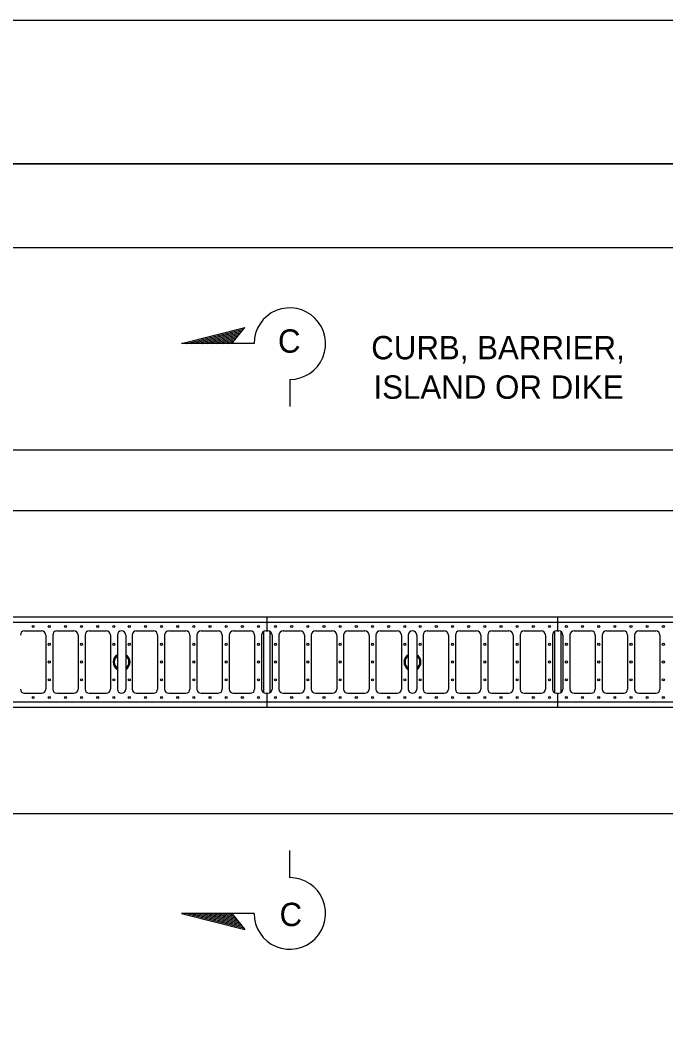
# Model space of a CAD drawing. Extents: x -893 to 867, y -474 to 712.
# Drawn here: x -517.9 to -324.6, y 406.9 to 712 of the extents above; entities that cross this region are included whole.
import ezdxf

# ---------------------------------------------------------------- set-up
doc = ezdxf.new("R2010")
doc.units = 0
for name, color, linetype in [('10 Sheet Format', 7, 'Continuous'), ('22 Misc Cnst Det', 7, 'Continuous'), ('57 Undefined', 7, 'Continuous'), ('60 Nongeo Data', 7, 'Continuous')]:
    doc.layers.add(name, color=color, linetype=linetype)

msp = doc.modelspace()

# ---------------------------------------------------------------- linework, layer by layer
at = {"layer": '10 Sheet Format'}
for p, q in [((-863.42, 668.96), (836.58, 668.96)), ((-813.45, 643.96), (811.54, 643.96))]:
    msp.add_line(p, q, dxfattribs=at)
for points in [[(-893.46, -474.04), (866.54, -474.04), (866.54, 711.96), (-893.46, 711.96)], [(-863.42, -431.04), (836.58, -431.04), (836.58, 668.96), (-863.42, 668.96)]]:
    msp.add_lwpolyline(points, close=True, dxfattribs=at)
at = {"layer": '22 Misc Cnst Det'}
for p, q in [((-469.62, 615.12), (-450.67, 619.95)), ((-468.06, 615.12), (-451.07, 619.45)), ((-454.58, 615.12), (-450.67, 619.95)), ((-466.5, 615.12), (-451.48, 618.95)), ((-464.94, 615.12), (-451.88, 618.45)), ((-463.39, 615.12), (-452.29, 617.95)), ((-461.83, 615.12), (-452.7, 617.45)), ((-460.27, 615.12), (-453.1, 616.95)), ((-458.71, 615.12), (-453.51, 616.45)), ((-447.91, 615.12), (-469.62, 615.12)), ((-457.15, 615.12), (-453.91, 615.95)), ((-455.59, 615.12), (-454.32, 615.45)), ((-437.2, 604.41), (-437.2, 596.25)), ((-437.2, 455.15), (-437.2, 463.3)), ((-469.62, 444.44), (-450.67, 439.6)), ((-447.91, 444.44), (-469.62, 444.44)), ((-468.06, 444.44), (-451.07, 440.1)), ((-466.5, 444.44), (-451.48, 440.6)), ((-464.94, 444.44), (-451.88, 441.11)), ((-463.39, 444.44), (-452.29, 441.61)), ((-461.83, 444.44), (-452.7, 442.11)), ((-460.27, 444.44), (-453.1, 442.61)), ((-458.71, 444.44), (-453.51, 443.11)), ((-457.15, 444.44), (-453.91, 443.61)), ((-455.59, 444.44), (-454.32, 444.11)), ((-454.58, 444.44), (-450.67, 439.6))]:
    msp.add_line(p, q, dxfattribs=at)
for centre, start, end in [((-437.2, 615.12), 269.9995, 180), ((-437.2, 444.44), 180, 90.0005)]:
    msp.add_arc(centre, 10.72, start, end, dxfattribs=at)
at = {"layer": '60 Nongeo Data'}
for p, q in [((-788.96, 583.28), (-123.43, 583.28)), ((-788.96, 565.13), (-123.43, 565.13)), ((-705.46, 533.24), (-123.43, 533.24)), ((-531.22, 531.65), (-444.1, 531.65)), ((-444.1, 533.24), (-444.1, 529.11)), ((-444.1, 531.65), (-356.98, 531.65)), ((-356.98, 533.24), (-356.98, 529.11)), ((-356.98, 531.65), (-269.86, 531.65)), ((-516.62, 529.11), (-511.54, 529.11)), ((-510.27, 527.84), (-510.27, 511.65)), ((-508.21, 527.84), (-508.21, 511.65)), ((-506.94, 529.11), (-501.86, 529.11)), ((-500.59, 527.84), (-500.59, 511.65)), ((-498.53, 527.84), (-498.53, 511.65)), ((-497.26, 529.11), (-492.18, 529.11)), ((-490.91, 527.84), (-490.91, 511.65)), ((-488.85, 527.84), (-488.85, 511.65)), ((-486.31, 527.84), (-486.31, 511.65)), ((-484.41, 527.84), (-484.41, 511.65)), ((-483.14, 529.11), (-478.06, 529.11)), ((-476.79, 527.84), (-476.79, 511.65)), ((-474.73, 527.84), (-474.73, 511.65)), ((-473.46, 529.11), (-468.38, 529.11)), ((-467.11, 527.84), (-467.11, 511.65)), ((-465.05, 527.84), (-465.05, 511.65)), ((-463.78, 529.11), (-458.7, 529.11)), ((-457.43, 527.84), (-457.43, 511.65)), ((-455.37, 527.84), (-455.37, 511.65)), ((-454.1, 529.11), (-449.02, 529.11)), ((-447.75, 527.84), (-447.75, 511.65)), ((-445.69, 527.84), (-445.69, 511.65)), ((-445.05, 528.94), (-445.05, 510.56)), ((-444.42, 529.11), (-444.1, 529.11)), ((-444.1, 529.11), (-443.78, 529.11)), ((-443.15, 528.94), (-443.15, 510.56)), ((-442.51, 527.84), (-442.51, 511.65)), ((-440.45, 527.84), (-440.45, 511.65)), ((-439.18, 529.11), (-434.1, 529.11)), ((-432.83, 527.84), (-432.83, 511.65)), ((-430.77, 527.84), (-430.77, 511.65)), ((-429.5, 529.11), (-424.42, 529.11)), ((-423.15, 527.84), (-423.15, 511.65)), ((-421.09, 527.84), (-421.09, 511.65)), ((-419.82, 529.11), (-414.74, 529.11)), ((-413.47, 527.84), (-413.47, 511.65)), ((-411.41, 527.84), (-411.41, 511.65)), ((-410.14, 529.11), (-405.06, 529.11)), ((-403.79, 527.84), (-403.79, 511.65)), ((-401.73, 527.84), (-401.73, 511.65)), ((-399.19, 527.84), (-399.19, 511.65)), ((-397.29, 527.84), (-397.29, 511.65)), ((-396.02, 529.11), (-390.94, 529.11)), ((-389.67, 527.84), (-389.67, 511.65)), ((-387.61, 527.84), (-387.61, 511.65)), ((-386.34, 529.11), (-381.26, 529.11)), ((-379.99, 527.84), (-379.99, 511.65)), ((-377.93, 527.84), (-377.93, 511.65)), ((-376.66, 529.11), (-371.58, 529.11)), ((-370.31, 527.84), (-370.31, 511.65)), ((-368.25, 527.84), (-368.25, 511.65)), ((-366.98, 529.11), (-361.9, 529.11)), ((-360.63, 527.84), (-360.63, 511.65)), ((-358.57, 527.84), (-358.57, 511.65)), ((-357.93, 528.94), (-357.93, 510.56)), ((-357.3, 529.11), (-356.98, 529.11)), ((-356.98, 529.11), (-356.66, 529.11)), ((-356.03, 528.94), (-356.03, 510.56)), ((-355.39, 527.84), (-355.39, 511.65)), ((-353.33, 527.84), (-353.33, 511.65)), ((-352.06, 529.11), (-346.98, 529.11)), ((-345.71, 527.84), (-345.71, 511.65)), ((-343.65, 527.84), (-343.65, 511.65)), ((-342.38, 529.11), (-337.3, 529.11)), ((-336.03, 527.84), (-336.03, 511.65)), ((-333.97, 527.84), (-333.97, 511.65)), ((-332.7, 529.11), (-327.62, 529.11)), ((-326.35, 527.84), (-326.35, 511.65)), ((-516.62, 510.38), (-511.54, 510.38)), ((-506.94, 510.38), (-501.86, 510.38)), ((-497.26, 510.38), (-492.18, 510.38)), ((-483.14, 510.38), (-478.06, 510.38)), ((-473.46, 510.38), (-468.38, 510.38)), ((-463.78, 510.38), (-458.7, 510.38)), ((-454.1, 510.38), (-449.02, 510.38)), ((-444.42, 510.38), (-444.1, 510.38)), ((-444.1, 510.38), (-444.1, 506.26)), ((-444.1, 510.38), (-443.78, 510.38)), ((-439.18, 510.38), (-434.1, 510.38)), ((-429.5, 510.38), (-424.42, 510.38)), ((-419.82, 510.38), (-414.74, 510.38)), ((-410.14, 510.38), (-405.06, 510.38)), ((-396.02, 510.38), (-390.94, 510.38)), ((-386.34, 510.38), (-381.26, 510.38)), ((-376.66, 510.38), (-371.58, 510.38)), ((-366.98, 510.38), (-361.9, 510.38)), ((-357.3, 510.38), (-356.98, 510.38)), ((-356.98, 510.38), (-356.98, 506.26)), ((-356.98, 510.38), (-356.66, 510.38)), ((-352.06, 510.38), (-346.98, 510.38)), ((-342.38, 510.38), (-337.3, 510.38)), ((-332.7, 510.38), (-327.62, 510.38)), ((-531.22, 507.85), (-444.1, 507.85)), ((-444.1, 507.85), (-356.98, 507.85)), ((-356.98, 507.85), (-269.86, 507.85)), ((-705.46, 506.26), (-123.43, 506.26)), ((-728.46, 474.37), (-123.43, 474.37))]:
    msp.add_line(p, q, dxfattribs=at)
for centre in [(-514.08, 530.38), (-509.24, 530.38), (-504.4, 530.38), (-499.56, 530.38), (-494.72, 530.38), (-489.88, 530.38), (-485.28, 530.38), (-480.44, 530.38), (-475.6, 530.38), (-470.76, 530.38), (-465.92, 530.38), (-461.08, 530.38), (-456.24, 530.38), (-451.4, 530.38), (-446.56, 530.38), (-441.48, 530.38), (-436.64, 530.38), (-431.8, 530.38), (-426.96, 530.38), (-422.12, 530.38), (-417.28, 530.38), (-412.44, 530.38), (-407.6, 530.38), (-402.76, 530.38), (-398.16, 530.38), (-393.32, 530.38), (-388.48, 530.38), (-383.64, 530.38), (-378.8, 530.38), (-373.96, 530.38), (-369.12, 530.38), (-364.28, 530.38), (-359.44, 530.38), (-354.36, 530.38), (-349.52, 530.38), (-344.68, 530.38), (-339.84, 530.38), (-335, 530.38), (-330.16, 530.38), (-325.32, 530.38), (-509.24, 525.06), (-499.56, 525.06), (-489.88, 525.06), (-485.28, 525.06), (-475.6, 525.06), (-465.92, 525.06), (-456.24, 525.06), (-446.56, 525.06), (-441.48, 525.06), (-431.8, 525.06), (-422.12, 525.06), (-412.44, 525.06), (-402.76, 525.06), (-398.16, 525.06), (-388.48, 525.06), (-378.8, 525.06), (-369.12, 525.06), (-359.44, 525.06), (-354.36, 525.06), (-344.68, 525.06), (-335, 525.06), (-325.32, 525.06), (-509.24, 519.75), (-499.56, 519.75), (-475.6, 519.75), (-465.92, 519.75), (-456.24, 519.75), (-446.56, 519.75), (-441.48, 519.75), (-431.8, 519.75), (-422.12, 519.75), (-412.44, 519.75), (-388.48, 519.75), (-378.8, 519.75), (-369.12, 519.75), (-359.44, 519.75), (-354.36, 519.75), (-344.68, 519.75), (-335, 519.75), (-325.32, 519.75), (-509.24, 514.43), (-499.56, 514.43), (-489.88, 514.43), (-485.28, 514.43), (-475.6, 514.43), (-465.92, 514.43), (-456.24, 514.43), (-446.56, 514.43), (-441.48, 514.43), (-431.8, 514.43), (-422.12, 514.43), (-412.44, 514.43), (-402.76, 514.43), (-398.16, 514.43), (-388.48, 514.43), (-378.8, 514.43), (-369.12, 514.43), (-359.44, 514.43), (-354.36, 514.43), (-344.68, 514.43), (-335, 514.43), (-325.32, 514.43), (-514.08, 509.12), (-509.24, 509.12), (-504.4, 509.12), (-499.56, 509.12), (-494.72, 509.12), (-489.88, 509.12), (-485.28, 509.12), (-480.44, 509.12), (-475.6, 509.12), (-470.76, 509.12), (-465.92, 509.12), (-461.08, 509.12), (-456.24, 509.12), (-451.4, 509.12), (-446.56, 509.12), (-441.48, 509.12), (-436.64, 509.12), (-431.8, 509.12), (-426.96, 509.12), (-422.12, 509.12), (-417.28, 509.12), (-412.44, 509.12), (-407.6, 509.12), (-402.76, 509.12), (-398.16, 509.12), (-393.32, 509.12), (-388.48, 509.12), (-383.64, 509.12), (-378.8, 509.12), (-373.96, 509.12), (-369.12, 509.12), (-364.28, 509.12), (-359.44, 509.12), (-354.36, 509.12), (-349.52, 509.12), (-344.68, 509.12), (-339.84, 509.12), (-335, 509.12), (-330.16, 509.12), (-325.32, 509.12)]:
    msp.add_circle(centre, 0.317, dxfattribs=at)
for centre, radius, start, end in [((-516.62, 527.84), 1.27, 90, 180), ((-511.54, 527.84), 1.27, 0, 90), ((-506.94, 527.84), 1.27, 90, 180), ((-501.86, 527.84), 1.27, 0, 90), ((-497.26, 527.84), 1.27, 90, 180), ((-492.18, 527.84), 1.27, 0, 90), ((-487.58, 527.84), 1.27, 90, 180), ((-487.58, 527.84), 1.27, 0, 90), ((-483.14, 527.84), 1.27, 90, 180), ((-478.06, 527.84), 1.27, 0, 90), ((-473.46, 527.84), 1.27, 90, 180), ((-468.38, 527.84), 1.27, 0, 90), ((-463.78, 527.84), 1.27, 90, 180), ((-458.7, 527.84), 1.27, 0, 90), ((-454.1, 527.84), 1.27, 90, 180), ((-449.02, 527.84), 1.27, 0, 90), ((-444.42, 527.84), 1.27, 90, 180), ((-443.78, 527.84), 1.27, 0, 90), ((-439.18, 527.84), 1.27, 90, 180), ((-434.1, 527.84), 1.27, 0, 90), ((-429.5, 527.84), 1.27, 90, 180), ((-424.42, 527.84), 1.27, 0, 90), ((-419.82, 527.84), 1.27, 90, 180), ((-414.74, 527.84), 1.27, 0, 90), ((-410.14, 527.84), 1.27, 90, 180), ((-405.06, 527.84), 1.27, 0, 90), ((-400.46, 527.84), 1.27, 90, 180), ((-400.46, 527.84), 1.27, 0, 90), ((-396.02, 527.84), 1.27, 90, 180), ((-390.94, 527.84), 1.27, 0, 90), ((-386.34, 527.84), 1.27, 90, 180), ((-381.26, 527.84), 1.27, 0, 90), ((-376.66, 527.84), 1.27, 90, 180), ((-371.58, 527.84), 1.27, 0, 90), ((-366.98, 527.84), 1.27, 90, 180), ((-361.9, 527.84), 1.27, 0, 90), ((-357.3, 527.84), 1.27, 90, 180), ((-356.66, 527.84), 1.27, 0, 90), ((-352.06, 527.84), 1.27, 90, 180), ((-346.98, 527.84), 1.27, 0, 90), ((-342.38, 527.84), 1.27, 90, 180), ((-337.3, 527.84), 1.27, 0, 90), ((-332.7, 527.84), 1.27, 90, 180), ((-327.62, 527.84), 1.27, 0, 90), ((-487.58, 519.75), 2.54, 120, 240), ((-487.58, 519.75), 2.54, 300, 60), ((-400.46, 519.75), 2.54, 120, 240), ((-400.46, 519.75), 2.54, 300, 60), ((-487.58, 519.75), 2.22, 124.8499, 235.1501), ((-487.58, 519.75), 2.22, 304.8499, 55.1501), ((-400.46, 519.75), 2.22, 124.8499, 235.1501), ((-400.46, 519.75), 2.22, 304.8499, 55.1501), ((-516.62, 511.65), 1.27, 180, 270), ((-511.54, 511.65), 1.27, 270, 360), ((-506.94, 511.65), 1.27, 180, 270), ((-501.86, 511.65), 1.27, 270, 360), ((-497.26, 511.65), 1.27, 180, 270), ((-492.18, 511.65), 1.27, 270, 0), ((-487.58, 511.65), 1.27, 180, 270), ((-487.58, 511.65), 1.27, 270, 0), ((-483.14, 511.65), 1.27, 180, 270), ((-478.06, 511.65), 1.27, 270, 360), ((-473.46, 511.65), 1.27, 180, 270), ((-468.38, 511.65), 1.27, 270, 360), ((-463.78, 511.65), 1.27, 180, 270), ((-458.7, 511.65), 1.27, 270, 360), ((-454.1, 511.65), 1.27, 180, 270), ((-449.02, 511.65), 1.27, 270, 0), ((-444.42, 511.65), 1.27, 180, 270), ((-443.78, 511.65), 1.27, 270, 360), ((-439.18, 511.65), 1.27, 180, 270), ((-434.1, 511.65), 1.27, 270, 360), ((-429.5, 511.65), 1.27, 180, 270), ((-424.42, 511.65), 1.27, 270, 360), ((-419.82, 511.65), 1.27, 180, 270), ((-414.74, 511.65), 1.27, 270, 360), ((-410.14, 511.65), 1.27, 180, 270), ((-405.06, 511.65), 1.27, 270, 0), ((-400.46, 511.65), 1.27, 180, 270), ((-400.46, 511.65), 1.27, 270, 0), ((-396.02, 511.65), 1.27, 180, 270), ((-390.94, 511.65), 1.27, 270, 360), ((-386.34, 511.65), 1.27, 180, 270), ((-381.26, 511.65), 1.27, 270, 360), ((-376.66, 511.65), 1.27, 180, 270), ((-371.58, 511.65), 1.27, 270, 360), ((-366.98, 511.65), 1.27, 180, 270), ((-361.9, 511.65), 1.27, 270, 0), ((-357.3, 511.65), 1.27, 180, 270), ((-356.66, 511.65), 1.27, 270, 360), ((-352.06, 511.65), 1.27, 180, 270), ((-346.98, 511.65), 1.27, 270, 360), ((-342.38, 511.65), 1.27, 180, 270), ((-337.3, 511.65), 1.27, 270, 360), ((-332.7, 511.65), 1.27, 180, 270), ((-327.62, 511.65), 1.27, 270, 360)]:
    msp.add_arc(centre, radius, start, end, dxfattribs=at)

# ---------------------------------------------------------------- texts
at = {"layer": '57 Undefined'}
for s, p in [('C', (-440.75, 612.4)), ('CURB, BARRIER,', (-412.82, 610.42)), ('ISLAND OR DIKE', (-412.14, 598.61)), ('C', (-440.27, 440.64))]:
    msp.add_text(s, height=7, dxfattribs=at).set_placement(p)

doc.saveas('drawing.dxf')
